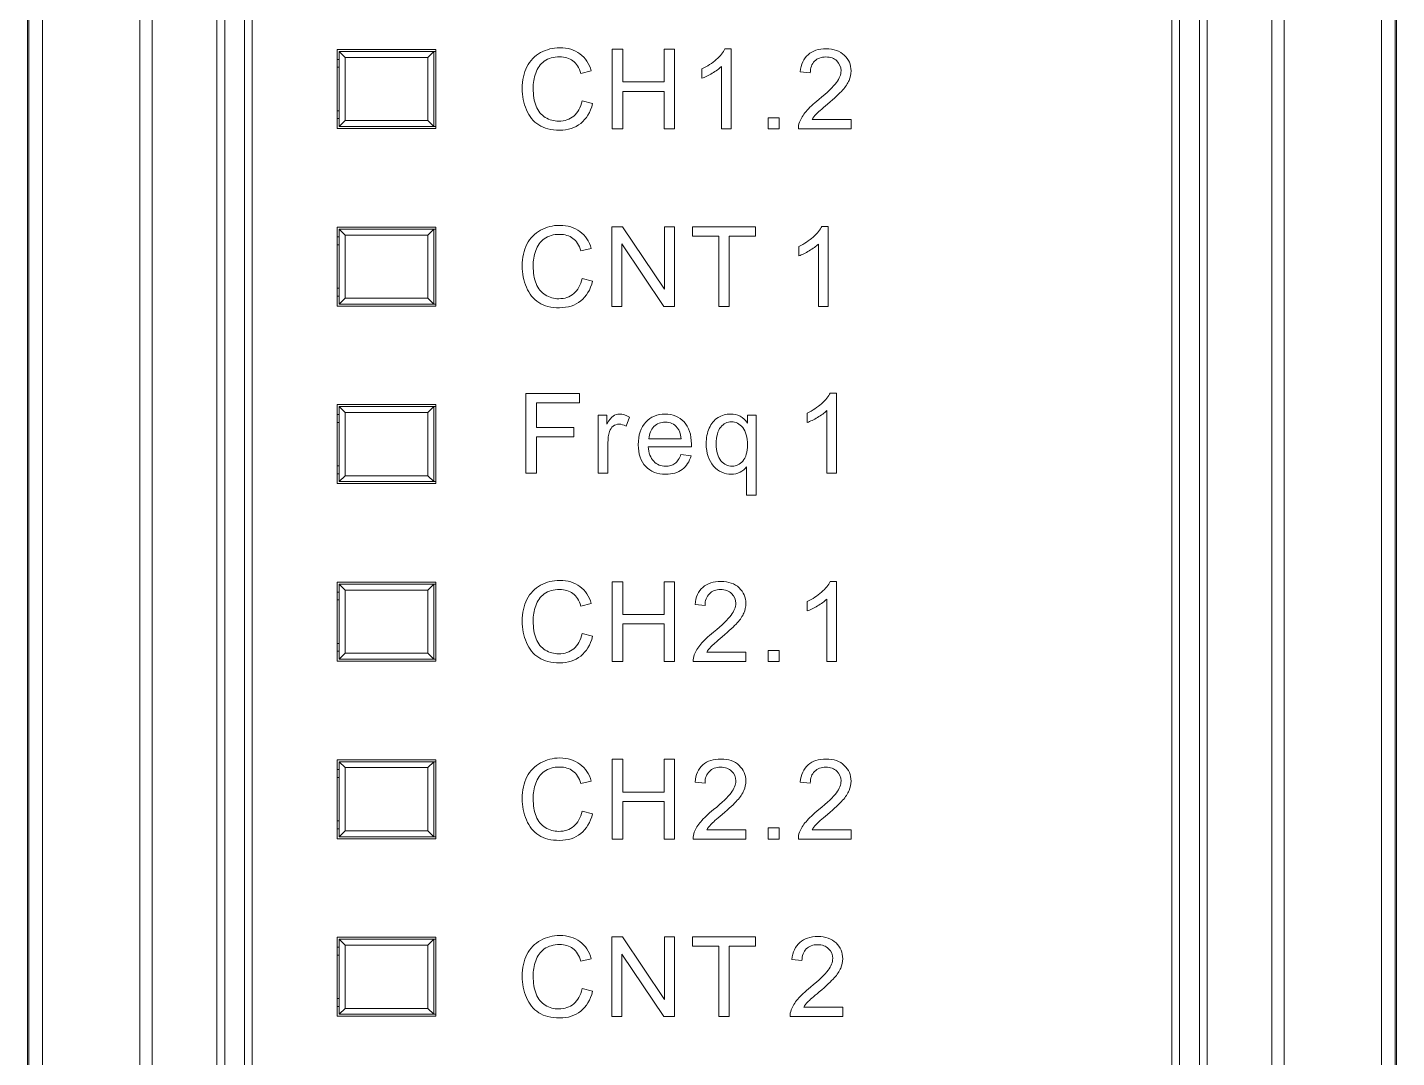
# Model space of a CAD drawing. Header units: millimetres. Extents: x 33157 to 59611, y -29750 to 1750.
# Drawn here: x 53795.77 to 53830.47, y 603.17 to 629.28 of the extents above; entities that cross this region are included whole.
import ezdxf

# ---------------------------------------------------------------- set-up
doc = ezdxf.new("R2010")
doc.units = ezdxf.units.MM
doc.layers.get('0').update_dxf_attribs({"lineweight": 18})

msp = doc.modelspace()

# ---------------------------------------------------------------- linework, layer by layer
at = {"lineweight": 9}
for p, q in [((53795.773, 652.47), (53795.773, 553.97)), ((53830.473, 652.47), (53830.473, 553.97)), ((53795.81, 651.806), (53795.81, 554.634)), ((53796.152, 651.806), (53796.152, 554.634)), ((53830.093, 651.806), (53830.093, 554.634)), ((53830.435, 651.806), (53830.435, 554.634)), ((53798.619, 647.49), (53798.619, 558.951)), ((53798.935, 647.49), (53798.935, 558.951)), ((53800.573, 647.22), (53800.573, 559.22)), ((53800.773, 647.22), (53800.773, 559.22)), ((53801.273, 647.22), (53801.273, 559.22)), ((53801.473, 647.22), (53801.473, 559.22)), ((53824.773, 647.22), (53824.773, 559.22)), ((53824.973, 647.22), (53824.973, 559.22)), ((53825.473, 647.22), (53825.473, 559.22)), ((53825.673, 647.22), (53825.673, 559.22)), ((53827.31, 647.49), (53827.31, 558.951)), ((53827.627, 647.49), (53827.627, 558.951)), ((53803.623, 628.72), (53803.623, 626.72)), ((53803.673, 628.67), (53803.673, 626.77)), ((53803.823, 628.52), (53803.823, 626.92)), ((53805.923, 628.52), (53805.923, 626.92)), ((53806.073, 628.67), (53806.073, 626.77)), ((53806.123, 628.72), (53806.123, 626.72)), ((53803.623, 624.22), (53803.623, 622.22)), ((53803.673, 624.17), (53803.673, 622.27)), ((53803.823, 624.02), (53803.823, 622.42)), ((53805.923, 624.02), (53805.923, 622.42)), ((53806.073, 624.17), (53806.073, 622.27)), ((53806.123, 624.22), (53806.123, 622.22)), ((53803.623, 619.72), (53803.623, 617.72)), ((53803.673, 619.67), (53803.673, 617.77)), ((53803.823, 619.52), (53803.823, 617.92)), ((53805.923, 619.52), (53805.923, 617.92)), ((53806.073, 619.67), (53806.073, 617.77)), ((53806.123, 619.72), (53806.123, 617.72)), ((53803.623, 615.22), (53803.623, 613.22)), ((53803.673, 615.17), (53803.673, 613.27)), ((53803.823, 615.02), (53803.823, 613.42)), ((53805.923, 615.02), (53805.923, 613.42)), ((53806.073, 615.17), (53806.073, 613.27)), ((53806.123, 615.22), (53806.123, 613.22)), ((53803.623, 610.72), (53803.623, 608.72)), ((53806.123, 610.72), (53806.123, 608.72)), ((53803.673, 610.67), (53803.673, 608.77)), ((53803.823, 610.52), (53803.823, 608.92)), ((53805.923, 610.52), (53805.923, 608.92)), ((53806.073, 610.67), (53806.073, 608.77)), ((53803.623, 606.22), (53803.623, 604.22)), ((53806.123, 606.22), (53806.123, 604.22)), ((53803.673, 606.17), (53803.673, 604.27)), ((53803.823, 606.02), (53803.823, 604.42)), ((53805.923, 606.02), (53805.923, 604.42)), ((53806.073, 606.17), (53806.073, 604.27))]:
    msp.add_line(p, q, dxfattribs=at)
for points, knots in [([(53809.829, 627.419), (53809.829, 627.419), (53810.097, 627.351), (53810.097, 627.351), (53810.041, 627.131), (53809.94, 626.965), (53809.795, 626.849), (53809.65, 626.734), (53809.472, 626.676), (53809.262, 626.676), (53809.044, 626.676), (53808.868, 626.72), (53808.731, 626.809), (53808.595, 626.898), (53808.491, 627.026), (53808.42, 627.194), (53808.349, 627.362), (53808.313, 627.543), (53808.313, 627.735), (53808.313, 627.946), (53808.353, 628.129), (53808.434, 628.286), (53808.514, 628.442), (53808.629, 628.561), (53808.777, 628.643), (53808.925, 628.724), (53809.088, 628.765), (53809.266, 628.765), (53809.468, 628.765), (53809.638, 628.713), (53809.775, 628.61), (53809.913, 628.507), (53810.009, 628.363), (53810.063, 628.177), (53810.063, 628.177), (53809.801, 628.115), (53809.801, 628.115), (53809.754, 628.261), (53809.686, 628.369), (53809.597, 628.435), (53809.508, 628.503), (53809.396, 628.536), (53809.261, 628.536), (53809.106, 628.536), (53808.977, 628.499), (53808.873, 628.425), (53808.769, 628.35), (53808.695, 628.25), (53808.654, 628.125), (53808.611, 627.999), (53808.59, 627.87), (53808.59, 627.737), (53808.59, 627.565), (53808.615, 627.415), (53808.665, 627.287), (53808.715, 627.159), (53808.792, 627.063), (53808.898, 627), (53809.003, 626.936), (53809.117, 626.905), (53809.24, 626.905), (53809.389, 626.905), (53809.515, 626.948), (53809.619, 627.034), (53809.722, 627.121), (53809.792, 627.249), (53809.829, 627.419)], [0, 0, 0, 0, 132589.149766, 132589.149766, 132589.149766, 265178.299532, 265178.299532, 265178.299532, 397767.449298, 397767.449298, 397767.449298, 530356.599064, 530356.599064, 530356.599064, 662945.74883, 662945.74883, 662945.74883, 795534.898596, 795534.898596, 795534.898596, 928124.048362, 928124.048362, 928124.048362, 1060713.198128, 1060713.198128, 1060713.198128, 1193302.347895, 1193302.347895, 1193302.347895, 1325891.497661, 1325891.497661, 1325891.497661, 1458480.647427, 1458480.647427, 1458480.647427, 1591069.797193, 1591069.797193, 1591069.797193, 1723658.946959, 1723658.946959, 1723658.946959, 1856248.096725, 1856248.096725, 1856248.096725, 1988837.246491, 1988837.246491, 1988837.246491, 2121426.396257, 2121426.396257, 2121426.396257, 2254015.546023, 2254015.546023, 2254015.546023, 2386604.695789, 2386604.695789, 2386604.695789, 2519193.845555, 2519193.845555, 2519193.845555, 2651782.995321, 2651782.995321, 2651782.995321, 2784372.145087, 2784372.145087, 2784372.145087, 2916961.294853, 2916961.294853, 2916961.294853, 2916961.294853]), ([(53813.612, 626.71), (53813.612, 626.71), (53813.364, 626.71), (53813.364, 626.71), (53813.364, 626.71), (53813.364, 628.291), (53813.364, 628.291), (53813.304, 628.234), (53813.225, 628.177), (53813.128, 628.12), (53813.032, 628.063), (53812.944, 628.02), (53812.867, 627.992), (53812.867, 627.992), (53812.867, 628.232), (53812.867, 628.232), (53813.006, 628.297), (53813.127, 628.376), (53813.231, 628.469), (53813.335, 628.562), (53813.409, 628.652), (53813.452, 628.739), (53813.452, 628.739), (53813.612, 628.739), (53813.612, 628.739), (53813.612, 628.739), (53813.612, 626.71), (53813.612, 626.71)], [0, 0, 0, 0, 137604.020876, 137604.020876, 137604.020876, 275208.041753, 275208.041753, 275208.041753, 412812.062629, 412812.062629, 412812.062629, 550416.083505, 550416.083505, 550416.083505, 688020.104381, 688020.104381, 688020.104381, 825624.125258, 825624.125258, 825624.125258, 963228.146134, 963228.146134, 963228.146134, 1100832.16701, 1100832.16701, 1100832.16701, 1238436.187887, 1238436.187887, 1238436.187887, 1238436.187887]), ([(53810.596, 626.71), (53810.596, 626.71), (53810.596, 628.731), (53810.596, 628.731), (53810.596, 628.731), (53810.864, 628.731), (53810.864, 628.731), (53810.864, 628.731), (53810.864, 627.898), (53810.864, 627.898), (53810.864, 627.898), (53811.908, 627.898), (53811.908, 627.898), (53811.908, 627.898), (53811.908, 628.731), (53811.908, 628.731), (53811.908, 628.731), (53812.176, 628.731), (53812.176, 628.731), (53812.176, 628.731), (53812.176, 626.71), (53812.176, 626.71), (53812.176, 626.71), (53811.908, 626.71), (53811.908, 626.71), (53811.908, 626.71), (53811.908, 627.661), (53811.908, 627.661), (53811.908, 627.661), (53810.864, 627.661), (53810.864, 627.661), (53810.864, 627.661), (53810.864, 626.71), (53810.864, 626.71), (53810.864, 626.71), (53810.596, 626.71), (53810.596, 626.71)], [0, 0, 0, 0, 135460.153657, 135460.153657, 135460.153657, 270920.307315, 270920.307315, 270920.307315, 406380.460972, 406380.460972, 406380.460972, 541840.61463, 541840.61463, 541840.61463, 677300.768287, 677300.768287, 677300.768287, 812760.921945, 812760.921945, 812760.921945, 948221.075602, 948221.075602, 948221.075602, 1083681.229259, 1083681.229259, 1083681.229259, 1219141.382917, 1219141.382917, 1219141.382917, 1354601.536574, 1354601.536574, 1354601.536574, 1490061.690232, 1490061.690232, 1490061.690232, 1625521.843889, 1625521.843889, 1625521.843889, 1625521.843889]), ([(53816.649, 626.947), (53816.649, 626.947), (53816.649, 626.71), (53816.649, 626.71), (53816.649, 626.71), (53815.311, 626.71), (53815.311, 626.71), (53815.309, 626.77), (53815.319, 626.827), (53815.34, 626.883), (53815.375, 626.973), (53815.43, 627.063), (53815.506, 627.151), (53815.581, 627.239), (53815.689, 627.341), (53815.83, 627.456), (53816.049, 627.636), (53816.197, 627.779), (53816.275, 627.884), (53816.353, 627.989), (53816.392, 628.089), (53816.392, 628.183), (53816.392, 628.282), (53816.357, 628.364), (53816.286, 628.432), (53816.216, 628.499), (53816.124, 628.533), (53816.01, 628.533), (53815.89, 628.533), (53815.794, 628.497), (53815.722, 628.426), (53815.65, 628.355), (53815.614, 628.256), (53815.613, 628.13), (53815.613, 628.13), (53815.359, 628.155), (53815.359, 628.155), (53815.377, 628.345), (53815.443, 628.49), (53815.556, 628.59), (53815.671, 628.689), (53815.824, 628.739), (53816.016, 628.739), (53816.21, 628.739), (53816.364, 628.686), (53816.476, 628.578), (53816.59, 628.47), (53816.646, 628.337), (53816.646, 628.178), (53816.646, 628.097), (53816.63, 628.017), (53816.596, 627.939), (53816.563, 627.861), (53816.508, 627.778), (53816.432, 627.692), (53816.355, 627.606), (53816.227, 627.487), (53816.049, 627.336), (53815.9, 627.211), (53815.804, 627.126), (53815.762, 627.082), (53815.72, 627.037), (53815.685, 626.992), (53815.657, 626.947), (53815.657, 626.947), (53816.649, 626.947), (53816.649, 626.947)], [0, 0, 0, 0, 132606.435089, 132606.435089, 132606.435089, 265212.870179, 265212.870179, 265212.870179, 397819.305268, 397819.305268, 397819.305268, 530425.740357, 530425.740357, 530425.740357, 663032.175447, 663032.175447, 663032.175447, 795638.610536, 795638.610536, 795638.610536, 928245.045625, 928245.045625, 928245.045625, 1060851.480715, 1060851.480715, 1060851.480715, 1193457.915804, 1193457.915804, 1193457.915804, 1326064.350893, 1326064.350893, 1326064.350893, 1458670.785983, 1458670.785983, 1458670.785983, 1591277.221072, 1591277.221072, 1591277.221072, 1723883.656161, 1723883.656161, 1723883.656161, 1856490.09125, 1856490.09125, 1856490.09125, 1989096.52634, 1989096.52634, 1989096.52634, 2121702.961429, 2121702.961429, 2121702.961429, 2254309.396518, 2254309.396518, 2254309.396518, 2386915.831608, 2386915.831608, 2386915.831608, 2519522.266697, 2519522.266697, 2519522.266697, 2652128.701786, 2652128.701786, 2652128.701786, 2784735.136876, 2784735.136876, 2784735.136876, 2917341.571965, 2917341.571965, 2917341.571965, 2917341.571965]), ([(53814.545, 626.71), (53814.545, 626.71), (53814.545, 626.992), (53814.545, 626.992), (53814.545, 626.992), (53814.828, 626.992), (53814.828, 626.992), (53814.828, 626.992), (53814.828, 626.71), (53814.828, 626.71), (53814.828, 626.71), (53814.545, 626.71), (53814.545, 626.71)], [0, 0, 0, 0, 148085.666797, 148085.666797, 148085.666797, 296171.333593, 296171.333593, 296171.333593, 444257.00039, 444257.00039, 444257.00039, 592342.667186, 592342.667186, 592342.667186, 592342.667186]), ([(53809.829, 622.919), (53809.829, 622.919), (53810.097, 622.851), (53810.097, 622.851), (53810.041, 622.631), (53809.94, 622.465), (53809.795, 622.349), (53809.65, 622.234), (53809.472, 622.176), (53809.262, 622.176), (53809.044, 622.176), (53808.868, 622.22), (53808.731, 622.309), (53808.595, 622.398), (53808.491, 622.526), (53808.42, 622.694), (53808.349, 622.862), (53808.313, 623.043), (53808.313, 623.235), (53808.313, 623.446), (53808.353, 623.629), (53808.434, 623.786), (53808.514, 623.942), (53808.629, 624.061), (53808.777, 624.143), (53808.925, 624.224), (53809.088, 624.265), (53809.266, 624.265), (53809.468, 624.265), (53809.638, 624.213), (53809.775, 624.11), (53809.913, 624.007), (53810.009, 623.863), (53810.063, 623.677), (53810.063, 623.677), (53809.801, 623.615), (53809.801, 623.615), (53809.754, 623.761), (53809.686, 623.869), (53809.597, 623.935), (53809.508, 624.003), (53809.396, 624.036), (53809.261, 624.036), (53809.106, 624.036), (53808.977, 623.999), (53808.873, 623.925), (53808.769, 623.85), (53808.695, 623.75), (53808.654, 623.625), (53808.611, 623.499), (53808.59, 623.37), (53808.59, 623.237), (53808.59, 623.065), (53808.615, 622.915), (53808.665, 622.787), (53808.715, 622.659), (53808.792, 622.563), (53808.898, 622.5), (53809.003, 622.436), (53809.117, 622.405), (53809.24, 622.405), (53809.389, 622.405), (53809.515, 622.448), (53809.619, 622.534), (53809.722, 622.621), (53809.792, 622.749), (53809.829, 622.919)], [0, 0, 0, 0, 132594.633854, 132594.633854, 132594.633854, 265189.267708, 265189.267708, 265189.267708, 397783.901561, 397783.901561, 397783.901561, 530378.535415, 530378.535415, 530378.535415, 662973.169269, 662973.169269, 662973.169269, 795567.803123, 795567.803123, 795567.803123, 928162.436977, 928162.436977, 928162.436977, 1060757.070831, 1060757.070831, 1060757.070831, 1193351.704684, 1193351.704684, 1193351.704684, 1325946.338538, 1325946.338538, 1325946.338538, 1458540.972392, 1458540.972392, 1458540.972392, 1591135.606246, 1591135.606246, 1591135.606246, 1723730.2401, 1723730.2401, 1723730.2401, 1856324.873954, 1856324.873954, 1856324.873954, 1988919.507807, 1988919.507807, 1988919.507807, 2121514.141661, 2121514.141661, 2121514.141661, 2254108.775515, 2254108.775515, 2254108.775515, 2386703.409369, 2386703.409369, 2386703.409369, 2519298.043223, 2519298.043223, 2519298.043223, 2651892.677077, 2651892.677077, 2651892.677077, 2784487.31093, 2784487.31093, 2784487.31093, 2917081.944784, 2917081.944784, 2917081.944784, 2917081.944784]), ([(53810.582, 622.21), (53810.582, 622.21), (53810.582, 624.231), (53810.582, 624.231), (53810.582, 624.231), (53810.856, 624.231), (53810.856, 624.231), (53810.856, 624.231), (53811.917, 622.645), (53811.917, 622.645), (53811.917, 622.645), (53811.917, 624.231), (53811.917, 624.231), (53811.917, 624.231), (53812.173, 624.231), (53812.173, 624.231), (53812.173, 624.231), (53812.173, 622.21), (53812.173, 622.21), (53812.173, 622.21), (53811.899, 622.21), (53811.899, 622.21), (53811.899, 622.21), (53810.839, 623.796), (53810.839, 623.796), (53810.839, 623.796), (53810.839, 622.21), (53810.839, 622.21), (53810.839, 622.21), (53810.582, 622.21), (53810.582, 622.21)], [0, 0, 0, 0, 136726.359905, 136726.359905, 136726.359905, 273452.71981, 273452.71981, 273452.71981, 410179.079715, 410179.079715, 410179.079715, 546905.439619, 546905.439619, 546905.439619, 683631.799524, 683631.799524, 683631.799524, 820358.159429, 820358.159429, 820358.159429, 957084.519334, 957084.519334, 957084.519334, 1093810.879239, 1093810.879239, 1093810.879239, 1230537.239144, 1230537.239144, 1230537.239144, 1367263.599049, 1367263.599049, 1367263.599049, 1367263.599049]), ([(53816.069, 622.21), (53816.069, 622.21), (53815.821, 622.21), (53815.821, 622.21), (53815.821, 622.21), (53815.821, 623.791), (53815.821, 623.791), (53815.761, 623.734), (53815.683, 623.677), (53815.586, 623.62), (53815.489, 623.563), (53815.401, 623.52), (53815.324, 623.492), (53815.324, 623.492), (53815.324, 623.732), (53815.324, 623.732), (53815.463, 623.797), (53815.584, 623.876), (53815.688, 623.969), (53815.792, 624.062), (53815.866, 624.152), (53815.909, 624.239), (53815.909, 624.239), (53816.069, 624.239), (53816.069, 624.239), (53816.069, 624.239), (53816.069, 622.21), (53816.069, 622.21)], [0, 0, 0, 0, 137615.780287, 137615.780287, 137615.780287, 275231.560574, 275231.560574, 275231.560574, 412847.340861, 412847.340861, 412847.340861, 550463.121148, 550463.121148, 550463.121148, 688078.901435, 688078.901435, 688078.901435, 825694.681722, 825694.681722, 825694.681722, 963310.462009, 963310.462009, 963310.462009, 1100926.242296, 1100926.242296, 1100926.242296, 1238542.022583, 1238542.022583, 1238542.022583, 1238542.022583]), ([(53813.293, 622.21), (53813.293, 622.21), (53813.293, 623.994), (53813.293, 623.994), (53813.293, 623.994), (53812.627, 623.994), (53812.627, 623.994), (53812.627, 623.994), (53812.627, 624.231), (53812.627, 624.231), (53812.627, 624.231), (53814.227, 624.231), (53814.227, 624.231), (53814.227, 624.231), (53814.227, 623.994), (53814.227, 623.994), (53814.227, 623.994), (53813.561, 623.994), (53813.561, 623.994), (53813.561, 623.994), (53813.561, 622.21), (53813.561, 622.21), (53813.561, 622.21), (53813.293, 622.21), (53813.293, 622.21)], [0, 0, 0, 0, 138624.516999, 138624.516999, 138624.516999, 277249.033998, 277249.033998, 277249.033998, 415873.550997, 415873.550997, 415873.550997, 554498.067996, 554498.067996, 554498.067996, 693122.584994, 693122.584994, 693122.584994, 831747.101993, 831747.101993, 831747.101993, 970371.618992, 970371.618992, 970371.618992, 1108996.135991, 1108996.135991, 1108996.135991, 1108996.135991]), ([(53808.404, 617.986), (53808.404, 617.986), (53808.404, 620.007), (53808.404, 620.007), (53808.404, 620.007), (53809.767, 620.007), (53809.767, 620.007), (53809.767, 620.007), (53809.767, 619.77), (53809.767, 619.77), (53809.767, 619.77), (53808.672, 619.77), (53808.672, 619.77), (53808.672, 619.77), (53808.672, 619.14), (53808.672, 619.14), (53808.672, 619.14), (53809.62, 619.14), (53809.62, 619.14), (53809.62, 619.14), (53809.62, 618.903), (53809.62, 618.903), (53809.62, 618.903), (53808.672, 618.903), (53808.672, 618.903), (53808.672, 618.903), (53808.672, 617.986), (53808.672, 617.986), (53808.672, 617.986), (53808.404, 617.986), (53808.404, 617.986)], [0, 0, 0, 0, 136726.093891, 136726.093891, 136726.093891, 273452.187781, 273452.187781, 273452.187781, 410178.281672, 410178.281672, 410178.281672, 546904.375562, 546904.375562, 546904.375562, 683630.469453, 683630.469453, 683630.469453, 820356.563344, 820356.563344, 820356.563344, 957082.657234, 957082.657234, 957082.657234, 1093808.751125, 1093808.751125, 1093808.751125, 1230534.845016, 1230534.845016, 1230534.845016, 1367260.938906, 1367260.938906, 1367260.938906, 1367260.938906]), ([(53816.28, 617.986), (53816.28, 617.986), (53816.031, 617.986), (53816.031, 617.986), (53816.031, 617.986), (53816.031, 619.568), (53816.031, 619.568), (53815.972, 619.51), (53815.893, 619.453), (53815.796, 619.396), (53815.699, 619.339), (53815.612, 619.297), (53815.535, 619.268), (53815.535, 619.268), (53815.535, 619.508), (53815.535, 619.508), (53815.673, 619.573), (53815.795, 619.652), (53815.899, 619.745), (53816.003, 619.838), (53816.077, 619.928), (53816.12, 620.015), (53816.12, 620.015), (53816.28, 620.015), (53816.28, 620.015), (53816.28, 620.015), (53816.28, 617.986), (53816.28, 617.986)], [0, 0, 0, 0, 137621.429687, 137621.429687, 137621.429687, 275242.859375, 275242.859375, 275242.859375, 412864.289062, 412864.289062, 412864.289062, 550485.718749, 550485.718749, 550485.718749, 688107.148437, 688107.148437, 688107.148437, 825728.578124, 825728.578124, 825728.578124, 963350.007811, 963350.007811, 963350.007811, 1100971.437499, 1100971.437499, 1100971.437499, 1238592.867186, 1238592.867186, 1238592.867186, 1238592.867186]), ([(53810.237, 617.986), (53810.237, 617.986), (53810.237, 619.451), (53810.237, 619.451), (53810.237, 619.451), (53810.46, 619.451), (53810.46, 619.451), (53810.46, 619.451), (53810.46, 619.227), (53810.46, 619.227), (53810.516, 619.33), (53810.569, 619.399), (53810.618, 619.432), (53810.666, 619.465), (53810.719, 619.482), (53810.777, 619.482), (53810.861, 619.482), (53810.946, 619.456), (53811.032, 619.403), (53811.032, 619.403), (53810.944, 619.174), (53810.944, 619.174), (53810.884, 619.208), (53810.824, 619.225), (53810.763, 619.225), (53810.709, 619.225), (53810.661, 619.209), (53810.618, 619.176), (53810.575, 619.144), (53810.545, 619.099), (53810.526, 619.041), (53810.499, 618.953), (53810.485, 618.856), (53810.485, 618.751), (53810.485, 618.751), (53810.485, 617.986), (53810.485, 617.986), (53810.485, 617.986), (53810.237, 617.986), (53810.237, 617.986)], [0, 0, 0, 0, 135010.134068, 135010.134068, 135010.134068, 270020.268136, 270020.268136, 270020.268136, 405030.402205, 405030.402205, 405030.402205, 540040.536273, 540040.536273, 540040.536273, 675050.670341, 675050.670341, 675050.670341, 810060.804409, 810060.804409, 810060.804409, 945070.938478, 945070.938478, 945070.938478, 1080081.072546, 1080081.072546, 1080081.072546, 1215091.206614, 1215091.206614, 1215091.206614, 1350101.340682, 1350101.340682, 1350101.340682, 1485111.47475, 1485111.47475, 1485111.47475, 1620121.608819, 1620121.608819, 1620121.608819, 1755131.742887, 1755131.742887, 1755131.742887, 1755131.742887]), ([(53812.335, 618.46), (53812.335, 618.46), (53812.592, 618.426), (53812.592, 618.426), (53812.552, 618.277), (53812.477, 618.161), (53812.368, 618.079), (53812.259, 617.996), (53812.12, 617.955), (53811.95, 617.955), (53811.736, 617.955), (53811.567, 618.021), (53811.442, 618.153), (53811.317, 618.284), (53811.254, 618.469), (53811.254, 618.706), (53811.254, 618.952), (53811.317, 619.143), (53811.444, 619.278), (53811.57, 619.414), (53811.734, 619.482), (53811.936, 619.482), (53812.131, 619.482), (53812.291, 619.416), (53812.415, 619.282), (53812.538, 619.149), (53812.6, 618.962), (53812.6, 618.721), (53812.6, 618.706), (53812.6, 618.684), (53812.599, 618.655), (53812.599, 618.655), (53811.508, 618.655), (53811.508, 618.655), (53811.518, 618.495), (53811.563, 618.371), (53811.645, 618.286), (53811.726, 618.201), (53811.828, 618.158), (53811.95, 618.158), (53812.041, 618.158), (53812.118, 618.182), (53812.182, 618.23), (53812.247, 618.278), (53812.297, 618.355), (53812.335, 618.46)], [0, 0, 0, 0, 134234.516958, 134234.516958, 134234.516958, 268469.033915, 268469.033915, 268469.033915, 402703.550873, 402703.550873, 402703.550873, 536938.067831, 536938.067831, 536938.067831, 671172.584788, 671172.584788, 671172.584788, 805407.101746, 805407.101746, 805407.101746, 939641.618703, 939641.618703, 939641.618703, 1073876.135661, 1073876.135661, 1073876.135661, 1208110.652619, 1208110.652619, 1208110.652619, 1342345.169576, 1342345.169576, 1342345.169576, 1476579.686534, 1476579.686534, 1476579.686534, 1610814.203492, 1610814.203492, 1610814.203492, 1745048.720449, 1745048.720449, 1745048.720449, 1879283.237407, 1879283.237407, 1879283.237407, 2013517.754364, 2013517.754364, 2013517.754364, 2013517.754364]), ([(53813.995, 617.425), (53813.995, 617.425), (53813.995, 618.143), (53813.995, 618.143), (53813.957, 618.089), (53813.902, 618.044), (53813.833, 618.009), (53813.764, 617.973), (53813.69, 617.955), (53813.612, 617.955), (53813.439, 617.955), (53813.29, 618.024), (53813.164, 618.163), (53813.039, 618.301), (53812.976, 618.491), (53812.976, 618.732), (53812.976, 618.879), (53813.002, 619.011), (53813.053, 619.127), (53813.104, 619.243), (53813.178, 619.332), (53813.275, 619.392), (53813.371, 619.452), (53813.478, 619.482), (53813.593, 619.482), (53813.775, 619.482), (53813.917, 619.406), (53814.021, 619.254), (53814.021, 619.254), (53814.021, 619.451), (53814.021, 619.451), (53814.021, 619.451), (53814.244, 619.451), (53814.244, 619.451), (53814.244, 619.451), (53814.244, 617.425), (53814.244, 617.425), (53814.244, 617.425), (53813.995, 617.425), (53813.995, 617.425)], [0, 0, 0, 0, 135018.410524, 135018.410524, 135018.410524, 270036.821049, 270036.821049, 270036.821049, 405055.231573, 405055.231573, 405055.231573, 540073.642098, 540073.642098, 540073.642098, 675092.052622, 675092.052622, 675092.052622, 810110.463147, 810110.463147, 810110.463147, 945128.873671, 945128.873671, 945128.873671, 1080147.284196, 1080147.284196, 1080147.284196, 1215165.69472, 1215165.69472, 1215165.69472, 1350184.105245, 1350184.105245, 1350184.105245, 1485202.515769, 1485202.515769, 1485202.515769, 1620220.926294, 1620220.926294, 1620220.926294, 1755239.336818, 1755239.336818, 1755239.336818, 1755239.336818]), ([(53811.522, 618.858), (53811.522, 618.858), (53812.338, 618.858), (53812.338, 618.858), (53812.327, 618.981), (53812.296, 619.074), (53812.244, 619.135), (53812.166, 619.231), (53812.063, 619.279), (53811.938, 619.279), (53811.824, 619.279), (53811.728, 619.241), (53811.651, 619.164), (53811.574, 619.088), (53811.531, 618.986), (53811.522, 618.858)], [0, 0, 0, 0, 144366.161345, 144366.161345, 144366.161345, 288732.322691, 288732.322691, 288732.322691, 433098.484036, 433098.484036, 433098.484036, 577464.645382, 577464.645382, 577464.645382, 721830.806727, 721830.806727, 721830.806727, 721830.806727]), ([(53813.23, 618.723), (53813.23, 618.535), (53813.27, 618.393), (53813.349, 618.299), (53813.428, 618.205), (53813.522, 618.158), (53813.633, 618.158), (53813.739, 618.158), (53813.83, 618.203), (53813.906, 618.292), (53813.982, 618.382), (53814.021, 618.518), (53814.021, 618.701), (53814.021, 618.895), (53813.98, 619.042), (53813.9, 619.14), (53813.819, 619.238), (53813.725, 619.287), (53813.617, 619.287), (53813.509, 619.287), (53813.418, 619.242), (53813.343, 619.15), (53813.268, 619.059), (53813.23, 618.917), (53813.23, 618.723)], [0, 0, 0, 0, 138634.407722, 138634.407722, 138634.407722, 277268.815444, 277268.815444, 277268.815444, 415903.223167, 415903.223167, 415903.223167, 554537.630889, 554537.630889, 554537.630889, 693172.038611, 693172.038611, 693172.038611, 831806.446333, 831806.446333, 831806.446333, 970440.854055, 970440.854055, 970440.854055, 1109075.261778, 1109075.261778, 1109075.261778, 1109075.261778]), ([(53809.829, 613.919), (53809.829, 613.919), (53810.097, 613.851), (53810.097, 613.851), (53810.041, 613.631), (53809.94, 613.465), (53809.795, 613.349), (53809.65, 613.234), (53809.472, 613.176), (53809.262, 613.176), (53809.044, 613.176), (53808.868, 613.22), (53808.731, 613.309), (53808.595, 613.398), (53808.491, 613.526), (53808.42, 613.694), (53808.349, 613.862), (53808.313, 614.043), (53808.313, 614.235), (53808.313, 614.446), (53808.353, 614.629), (53808.434, 614.786), (53808.514, 614.942), (53808.629, 615.061), (53808.777, 615.143), (53808.925, 615.224), (53809.088, 615.265), (53809.266, 615.265), (53809.468, 615.265), (53809.638, 615.213), (53809.775, 615.11), (53809.913, 615.007), (53810.009, 614.863), (53810.063, 614.677), (53810.063, 614.677), (53809.801, 614.615), (53809.801, 614.615), (53809.754, 614.761), (53809.686, 614.869), (53809.597, 614.935), (53809.508, 615.003), (53809.396, 615.036), (53809.261, 615.036), (53809.106, 615.036), (53808.977, 614.999), (53808.873, 614.925), (53808.769, 614.85), (53808.695, 614.75), (53808.654, 614.625), (53808.611, 614.499), (53808.59, 614.37), (53808.59, 614.237), (53808.59, 614.065), (53808.615, 613.915), (53808.665, 613.787), (53808.715, 613.659), (53808.792, 613.563), (53808.898, 613.5), (53809.003, 613.436), (53809.117, 613.405), (53809.24, 613.405), (53809.389, 613.405), (53809.515, 613.448), (53809.619, 613.534), (53809.722, 613.621), (53809.792, 613.749), (53809.829, 613.919)], [0, 0, 0, 0, 132605.604046, 132605.604046, 132605.604046, 265211.208092, 265211.208092, 265211.208092, 397816.812137, 397816.812137, 397816.812137, 530422.416183, 530422.416183, 530422.416183, 663028.020229, 663028.020229, 663028.020229, 795633.624275, 795633.624275, 795633.624275, 928239.22832, 928239.22832, 928239.22832, 1060844.832366, 1060844.832366, 1060844.832366, 1193450.436412, 1193450.436412, 1193450.436412, 1326056.040458, 1326056.040458, 1326056.040458, 1458661.644504, 1458661.644504, 1458661.644504, 1591267.248549, 1591267.248549, 1591267.248549, 1723872.852595, 1723872.852595, 1723872.852595, 1856478.456641, 1856478.456641, 1856478.456641, 1989084.060687, 1989084.060687, 1989084.060687, 2121689.664733, 2121689.664733, 2121689.664733, 2254295.268778, 2254295.268778, 2254295.268778, 2386900.872824, 2386900.872824, 2386900.872824, 2519506.47687, 2519506.47687, 2519506.47687, 2652112.080916, 2652112.080916, 2652112.080916, 2784717.684962, 2784717.684962, 2784717.684962, 2917323.289007, 2917323.289007, 2917323.289007, 2917323.289007]), ([(53810.596, 613.21), (53810.596, 613.21), (53810.596, 615.231), (53810.596, 615.231), (53810.596, 615.231), (53810.864, 615.231), (53810.864, 615.231), (53810.864, 615.231), (53810.864, 614.398), (53810.864, 614.398), (53810.864, 614.398), (53811.908, 614.398), (53811.908, 614.398), (53811.908, 614.398), (53811.908, 615.231), (53811.908, 615.231), (53811.908, 615.231), (53812.176, 615.231), (53812.176, 615.231), (53812.176, 615.231), (53812.176, 613.21), (53812.176, 613.21), (53812.176, 613.21), (53811.908, 613.21), (53811.908, 613.21), (53811.908, 613.21), (53811.908, 614.161), (53811.908, 614.161), (53811.908, 614.161), (53810.864, 614.161), (53810.864, 614.161), (53810.864, 614.161), (53810.864, 613.21), (53810.864, 613.21), (53810.864, 613.21), (53810.596, 613.21), (53810.596, 613.21)], [0, 0, 0, 0, 135476.963269, 135476.963269, 135476.963269, 270953.926539, 270953.926539, 270953.926539, 406430.889808, 406430.889808, 406430.889808, 541907.853077, 541907.853077, 541907.853077, 677384.816346, 677384.816346, 677384.816346, 812861.779616, 812861.779616, 812861.779616, 948338.742885, 948338.742885, 948338.742885, 1083815.706154, 1083815.706154, 1083815.706154, 1219292.669423, 1219292.669423, 1219292.669423, 1354769.632693, 1354769.632693, 1354769.632693, 1490246.595962, 1490246.595962, 1490246.595962, 1625723.559231, 1625723.559231, 1625723.559231, 1625723.559231]), ([(53813.982, 613.447), (53813.982, 613.447), (53813.982, 613.21), (53813.982, 613.21), (53813.982, 613.21), (53812.644, 613.21), (53812.644, 613.21), (53812.642, 613.27), (53812.652, 613.327), (53812.673, 613.383), (53812.707, 613.473), (53812.763, 613.563), (53812.838, 613.651), (53812.914, 613.739), (53813.022, 613.841), (53813.163, 613.956), (53813.382, 614.136), (53813.53, 614.279), (53813.608, 614.384), (53813.686, 614.489), (53813.725, 614.589), (53813.725, 614.683), (53813.725, 614.782), (53813.69, 614.864), (53813.619, 614.932), (53813.549, 614.999), (53813.456, 615.033), (53813.343, 615.033), (53813.223, 615.033), (53813.127, 614.997), (53813.055, 614.926), (53812.983, 614.855), (53812.947, 614.756), (53812.946, 614.63), (53812.946, 614.63), (53812.692, 614.655), (53812.692, 614.655), (53812.709, 614.845), (53812.775, 614.99), (53812.889, 615.09), (53813.003, 615.189), (53813.156, 615.239), (53813.349, 615.239), (53813.542, 615.239), (53813.696, 615.186), (53813.809, 615.078), (53813.922, 614.97), (53813.979, 614.837), (53813.979, 614.678), (53813.979, 614.597), (53813.962, 614.517), (53813.929, 614.439), (53813.896, 614.361), (53813.841, 614.278), (53813.764, 614.192), (53813.687, 614.106), (53813.56, 613.987), (53813.382, 613.836), (53813.233, 613.711), (53813.137, 613.626), (53813.095, 613.582), (53813.052, 613.537), (53813.017, 613.492), (53812.99, 613.447), (53812.99, 613.447), (53813.982, 613.447), (53813.982, 613.447)], [0, 0, 0, 0, 132616.27879, 132616.27879, 132616.27879, 265232.557581, 265232.557581, 265232.557581, 397848.836371, 397848.836371, 397848.836371, 530465.115162, 530465.115162, 530465.115162, 663081.393952, 663081.393952, 663081.393952, 795697.672743, 795697.672743, 795697.672743, 928313.951533, 928313.951533, 928313.951533, 1060930.230324, 1060930.230324, 1060930.230324, 1193546.509114, 1193546.509114, 1193546.509114, 1326162.787905, 1326162.787905, 1326162.787905, 1458779.066695, 1458779.066695, 1458779.066695, 1591395.345485, 1591395.345485, 1591395.345485, 1724011.624276, 1724011.624276, 1724011.624276, 1856627.903066, 1856627.903066, 1856627.903066, 1989244.181857, 1989244.181857, 1989244.181857, 2121860.460647, 2121860.460647, 2121860.460647, 2254476.739438, 2254476.739438, 2254476.739438, 2387093.018228, 2387093.018228, 2387093.018228, 2519709.297019, 2519709.297019, 2519709.297019, 2652325.575809, 2652325.575809, 2652325.575809, 2784941.854599, 2784941.854599, 2784941.854599, 2917558.13339, 2917558.13339, 2917558.13339, 2917558.13339]), ([(53816.279, 613.21), (53816.279, 613.21), (53816.031, 613.21), (53816.031, 613.21), (53816.031, 613.21), (53816.031, 614.791), (53816.031, 614.791), (53815.971, 614.734), (53815.893, 614.677), (53815.796, 614.62), (53815.699, 614.563), (53815.611, 614.52), (53815.534, 614.492), (53815.534, 614.492), (53815.534, 614.732), (53815.534, 614.732), (53815.673, 614.797), (53815.794, 614.876), (53815.898, 614.969), (53816.002, 615.062), (53816.076, 615.152), (53816.119, 615.239), (53816.119, 615.239), (53816.279, 615.239), (53816.279, 615.239), (53816.279, 615.239), (53816.279, 613.21), (53816.279, 613.21)], [0, 0, 0, 0, 137627.205342, 137627.205342, 137627.205342, 275254.410683, 275254.410683, 275254.410683, 412881.616025, 412881.616025, 412881.616025, 550508.821366, 550508.821366, 550508.821366, 688136.026708, 688136.026708, 688136.026708, 825763.232049, 825763.232049, 825763.232049, 963390.437391, 963390.437391, 963390.437391, 1101017.642732, 1101017.642732, 1101017.642732, 1238644.848074, 1238644.848074, 1238644.848074, 1238644.848074]), ([(53814.545, 613.21), (53814.545, 613.21), (53814.545, 613.492), (53814.545, 613.492), (53814.545, 613.492), (53814.828, 613.492), (53814.828, 613.492), (53814.828, 613.492), (53814.828, 613.21), (53814.828, 613.21), (53814.828, 613.21), (53814.545, 613.21), (53814.545, 613.21)], [0, 0, 0, 0, 148104.039787, 148104.039787, 148104.039787, 296208.079575, 296208.079575, 296208.079575, 444312.119362, 444312.119362, 444312.119362, 592416.15915, 592416.15915, 592416.15915, 592416.15915]), ([(53809.829, 609.419), (53809.829, 609.419), (53810.097, 609.351), (53810.097, 609.351), (53810.041, 609.131), (53809.94, 608.965), (53809.795, 608.849), (53809.65, 608.734), (53809.472, 608.676), (53809.262, 608.676), (53809.044, 608.676), (53808.868, 608.72), (53808.731, 608.809), (53808.595, 608.898), (53808.491, 609.026), (53808.42, 609.194), (53808.349, 609.362), (53808.313, 609.543), (53808.313, 609.735), (53808.313, 609.946), (53808.353, 610.129), (53808.434, 610.286), (53808.514, 610.442), (53808.629, 610.561), (53808.777, 610.643), (53808.925, 610.724), (53809.088, 610.765), (53809.266, 610.765), (53809.468, 610.765), (53809.638, 610.713), (53809.775, 610.61), (53809.913, 610.507), (53810.009, 610.363), (53810.063, 610.177), (53810.063, 610.177), (53809.801, 610.115), (53809.801, 610.115), (53809.754, 610.261), (53809.686, 610.369), (53809.597, 610.435), (53809.508, 610.503), (53809.396, 610.536), (53809.261, 610.536), (53809.106, 610.536), (53808.977, 610.499), (53808.873, 610.425), (53808.769, 610.35), (53808.695, 610.25), (53808.654, 610.125), (53808.611, 609.999), (53808.59, 609.87), (53808.59, 609.737), (53808.59, 609.565), (53808.615, 609.415), (53808.665, 609.287), (53808.715, 609.159), (53808.792, 609.063), (53808.898, 609), (53809.003, 608.936), (53809.117, 608.905), (53809.24, 608.905), (53809.389, 608.905), (53809.515, 608.948), (53809.619, 609.034), (53809.722, 609.121), (53809.792, 609.249), (53809.829, 609.419)], [0, 0, 0, 0, 132611.09015, 132611.09015, 132611.09015, 265222.1803, 265222.1803, 265222.1803, 397833.270449, 397833.270449, 397833.270449, 530444.360599, 530444.360599, 530444.360599, 663055.450749, 663055.450749, 663055.450749, 795666.540899, 795666.540899, 795666.540899, 928277.631049, 928277.631049, 928277.631049, 1060888.721198, 1060888.721198, 1060888.721198, 1193499.811348, 1193499.811348, 1193499.811348, 1326110.901498, 1326110.901498, 1326110.901498, 1458721.991648, 1458721.991648, 1458721.991648, 1591333.081798, 1591333.081798, 1591333.081798, 1723944.171948, 1723944.171948, 1723944.171948, 1856555.262097, 1856555.262097, 1856555.262097, 1989166.352247, 1989166.352247, 1989166.352247, 2121777.442397, 2121777.442397, 2121777.442397, 2254388.532547, 2254388.532547, 2254388.532547, 2386999.622697, 2386999.622697, 2386999.622697, 2519610.712846, 2519610.712846, 2519610.712846, 2652221.802996, 2652221.802996, 2652221.802996, 2784832.893146, 2784832.893146, 2784832.893146, 2917443.983296, 2917443.983296, 2917443.983296, 2917443.983296]), ([(53810.596, 608.71), (53810.596, 608.71), (53810.596, 610.731), (53810.596, 610.731), (53810.596, 610.731), (53810.864, 610.731), (53810.864, 610.731), (53810.864, 610.731), (53810.864, 609.898), (53810.864, 609.898), (53810.864, 609.898), (53811.908, 609.898), (53811.908, 609.898), (53811.908, 609.898), (53811.908, 610.731), (53811.908, 610.731), (53811.908, 610.731), (53812.176, 610.731), (53812.176, 610.731), (53812.176, 610.731), (53812.176, 608.71), (53812.176, 608.71), (53812.176, 608.71), (53811.908, 608.71), (53811.908, 608.71), (53811.908, 608.71), (53811.908, 609.661), (53811.908, 609.661), (53811.908, 609.661), (53810.864, 609.661), (53810.864, 609.661), (53810.864, 609.661), (53810.864, 608.71), (53810.864, 608.71), (53810.864, 608.71), (53810.596, 608.71), (53810.596, 608.71)], [0, 0, 0, 0, 135482.567848, 135482.567848, 135482.567848, 270965.135696, 270965.135696, 270965.135696, 406447.703544, 406447.703544, 406447.703544, 541930.271392, 541930.271392, 541930.271392, 677412.83924, 677412.83924, 677412.83924, 812895.407088, 812895.407088, 812895.407088, 948377.974936, 948377.974936, 948377.974936, 1083860.542784, 1083860.542784, 1083860.542784, 1219343.110632, 1219343.110632, 1219343.110632, 1354825.67848, 1354825.67848, 1354825.67848, 1490308.246328, 1490308.246328, 1490308.246328, 1625790.814177, 1625790.814177, 1625790.814177, 1625790.814177]), ([(53813.982, 608.947), (53813.982, 608.947), (53813.982, 608.71), (53813.982, 608.71), (53813.982, 608.71), (53812.644, 608.71), (53812.644, 608.71), (53812.642, 608.77), (53812.652, 608.827), (53812.673, 608.883), (53812.707, 608.973), (53812.763, 609.063), (53812.838, 609.151), (53812.914, 609.239), (53813.022, 609.341), (53813.163, 609.456), (53813.382, 609.636), (53813.53, 609.779), (53813.608, 609.884), (53813.686, 609.989), (53813.725, 610.089), (53813.725, 610.183), (53813.725, 610.282), (53813.69, 610.364), (53813.619, 610.432), (53813.549, 610.499), (53813.456, 610.533), (53813.343, 610.533), (53813.223, 610.533), (53813.127, 610.497), (53813.055, 610.426), (53812.983, 610.355), (53812.947, 610.256), (53812.946, 610.13), (53812.946, 610.13), (53812.692, 610.155), (53812.692, 610.155), (53812.709, 610.345), (53812.775, 610.49), (53812.889, 610.59), (53813.003, 610.689), (53813.156, 610.739), (53813.349, 610.739), (53813.542, 610.739), (53813.696, 610.686), (53813.809, 610.578), (53813.922, 610.47), (53813.979, 610.337), (53813.979, 610.178), (53813.979, 610.097), (53813.962, 610.017), (53813.929, 609.939), (53813.896, 609.861), (53813.841, 609.778), (53813.764, 609.692), (53813.687, 609.606), (53813.56, 609.487), (53813.382, 609.336), (53813.233, 609.211), (53813.137, 609.126), (53813.095, 609.082), (53813.052, 609.037), (53813.017, 608.992), (53812.99, 608.947), (53812.99, 608.947), (53813.982, 608.947), (53813.982, 608.947)], [0, 0, 0, 0, 132621.764892, 132621.764892, 132621.764892, 265243.529783, 265243.529783, 265243.529783, 397865.294675, 397865.294675, 397865.294675, 530487.059567, 530487.059567, 530487.059567, 663108.824459, 663108.824459, 663108.824459, 795730.58935, 795730.58935, 795730.58935, 928352.354242, 928352.354242, 928352.354242, 1060974.119134, 1060974.119134, 1060974.119134, 1193595.884026, 1193595.884026, 1193595.884026, 1326217.648917, 1326217.648917, 1326217.648917, 1458839.413809, 1458839.413809, 1458839.413809, 1591461.178701, 1591461.178701, 1591461.178701, 1724082.943593, 1724082.943593, 1724082.943593, 1856704.708484, 1856704.708484, 1856704.708484, 1989326.473376, 1989326.473376, 1989326.473376, 2121948.238268, 2121948.238268, 2121948.238268, 2254570.003159, 2254570.003159, 2254570.003159, 2387191.768051, 2387191.768051, 2387191.768051, 2519813.532943, 2519813.532943, 2519813.532943, 2652435.297835, 2652435.297835, 2652435.297835, 2785057.062726, 2785057.062726, 2785057.062726, 2917678.827618, 2917678.827618, 2917678.827618, 2917678.827618]), ([(53816.649, 608.947), (53816.649, 608.947), (53816.649, 608.71), (53816.649, 608.71), (53816.649, 608.71), (53815.311, 608.71), (53815.311, 608.71), (53815.309, 608.77), (53815.319, 608.827), (53815.34, 608.883), (53815.375, 608.973), (53815.43, 609.063), (53815.506, 609.151), (53815.581, 609.239), (53815.689, 609.341), (53815.83, 609.456), (53816.049, 609.636), (53816.197, 609.779), (53816.275, 609.884), (53816.353, 609.989), (53816.392, 610.089), (53816.392, 610.183), (53816.392, 610.282), (53816.357, 610.364), (53816.286, 610.432), (53816.216, 610.499), (53816.124, 610.533), (53816.01, 610.533), (53815.89, 610.533), (53815.794, 610.497), (53815.722, 610.426), (53815.65, 610.355), (53815.614, 610.256), (53815.613, 610.13), (53815.613, 610.13), (53815.359, 610.155), (53815.359, 610.155), (53815.377, 610.345), (53815.443, 610.49), (53815.556, 610.59), (53815.671, 610.689), (53815.824, 610.739), (53816.016, 610.739), (53816.21, 610.739), (53816.364, 610.686), (53816.476, 610.578), (53816.59, 610.47), (53816.646, 610.337), (53816.646, 610.178), (53816.646, 610.097), (53816.63, 610.017), (53816.596, 609.939), (53816.563, 609.861), (53816.508, 609.778), (53816.432, 609.692), (53816.355, 609.606), (53816.227, 609.487), (53816.049, 609.336), (53815.9, 609.211), (53815.804, 609.126), (53815.762, 609.082), (53815.72, 609.037), (53815.685, 608.992), (53815.657, 608.947), (53815.657, 608.947), (53816.649, 608.947), (53816.649, 608.947)], [0, 0, 0, 0, 132628.375481, 132628.375481, 132628.375481, 265256.750961, 265256.750961, 265256.750961, 397885.126442, 397885.126442, 397885.126442, 530513.501923, 530513.501923, 530513.501923, 663141.877404, 663141.877404, 663141.877404, 795770.252884, 795770.252884, 795770.252884, 928398.628365, 928398.628365, 928398.628365, 1061027.003846, 1061027.003846, 1061027.003846, 1193655.379326, 1193655.379326, 1193655.379326, 1326283.754807, 1326283.754807, 1326283.754807, 1458912.130288, 1458912.130288, 1458912.130288, 1591540.505769, 1591540.505769, 1591540.505769, 1724168.881249, 1724168.881249, 1724168.881249, 1856797.25673, 1856797.25673, 1856797.25673, 1989425.632211, 1989425.632211, 1989425.632211, 2122054.007691, 2122054.007691, 2122054.007691, 2254682.383172, 2254682.383172, 2254682.383172, 2387310.758653, 2387310.758653, 2387310.758653, 2519939.134134, 2519939.134134, 2519939.134134, 2652567.509614, 2652567.509614, 2652567.509614, 2785195.885095, 2785195.885095, 2785195.885095, 2917824.260576, 2917824.260576, 2917824.260576, 2917824.260576]), ([(53814.545, 608.71), (53814.545, 608.71), (53814.545, 608.992), (53814.545, 608.992), (53814.545, 608.992), (53814.828, 608.992), (53814.828, 608.992), (53814.828, 608.992), (53814.828, 608.71), (53814.828, 608.71), (53814.828, 608.71), (53814.545, 608.71), (53814.545, 608.71)], [0, 0, 0, 0, 148110.165628, 148110.165628, 148110.165628, 296220.331256, 296220.331256, 296220.331256, 444330.496883, 444330.496883, 444330.496883, 592440.662511, 592440.662511, 592440.662511, 592440.662511]), ([(53809.829, 604.919), (53809.829, 604.919), (53810.097, 604.851), (53810.097, 604.851), (53810.041, 604.631), (53809.94, 604.465), (53809.795, 604.349), (53809.65, 604.234), (53809.472, 604.176), (53809.262, 604.176), (53809.044, 604.176), (53808.868, 604.22), (53808.731, 604.309), (53808.595, 604.398), (53808.491, 604.526), (53808.42, 604.694), (53808.349, 604.862), (53808.313, 605.043), (53808.313, 605.235), (53808.313, 605.446), (53808.353, 605.629), (53808.434, 605.786), (53808.514, 605.942), (53808.629, 606.061), (53808.777, 606.143), (53808.925, 606.224), (53809.088, 606.265), (53809.266, 606.265), (53809.468, 606.265), (53809.638, 606.213), (53809.775, 606.11), (53809.913, 606.007), (53810.009, 605.863), (53810.063, 605.677), (53810.063, 605.677), (53809.801, 605.615), (53809.801, 605.615), (53809.754, 605.761), (53809.686, 605.869), (53809.597, 605.935), (53809.508, 606.003), (53809.396, 606.036), (53809.261, 606.036), (53809.106, 606.036), (53808.977, 605.999), (53808.873, 605.925), (53808.769, 605.85), (53808.695, 605.75), (53808.654, 605.625), (53808.611, 605.499), (53808.59, 605.37), (53808.59, 605.237), (53808.59, 605.065), (53808.615, 604.915), (53808.665, 604.787), (53808.715, 604.659), (53808.792, 604.563), (53808.898, 604.5), (53809.003, 604.436), (53809.117, 604.405), (53809.24, 604.405), (53809.389, 604.405), (53809.515, 604.448), (53809.619, 604.534), (53809.722, 604.621), (53809.792, 604.749), (53809.829, 604.919)], [0, 0, 0, 0, 132616.576926, 132616.576926, 132616.576926, 265233.153852, 265233.153852, 265233.153852, 397849.730777, 397849.730777, 397849.730777, 530466.307703, 530466.307703, 530466.307703, 663082.884629, 663082.884629, 663082.884629, 795699.461555, 795699.461555, 795699.461555, 928316.03848, 928316.03848, 928316.03848, 1060932.615406, 1060932.615406, 1060932.615406, 1193549.192332, 1193549.192332, 1193549.192332, 1326165.769258, 1326165.769258, 1326165.769258, 1458782.346183, 1458782.346183, 1458782.346183, 1591398.923109, 1591398.923109, 1591398.923109, 1724015.500035, 1724015.500035, 1724015.500035, 1856632.076961, 1856632.076961, 1856632.076961, 1989248.653886, 1989248.653886, 1989248.653886, 2121865.230812, 2121865.230812, 2121865.230812, 2254481.807738, 2254481.807738, 2254481.807738, 2387098.384664, 2387098.384664, 2387098.384664, 2519714.961589, 2519714.961589, 2519714.961589, 2652331.538515, 2652331.538515, 2652331.538515, 2784948.115441, 2784948.115441, 2784948.115441, 2917564.692367, 2917564.692367, 2917564.692367, 2917564.692367]), ([(53810.582, 604.21), (53810.582, 604.21), (53810.582, 606.231), (53810.582, 606.231), (53810.582, 606.231), (53810.856, 606.231), (53810.856, 606.231), (53810.856, 606.231), (53811.917, 604.645), (53811.917, 604.645), (53811.917, 604.645), (53811.917, 606.231), (53811.917, 606.231), (53811.917, 606.231), (53812.173, 606.231), (53812.173, 606.231), (53812.173, 606.231), (53812.173, 604.21), (53812.173, 604.21), (53812.173, 604.21), (53811.899, 604.21), (53811.899, 604.21), (53811.899, 604.21), (53810.839, 605.796), (53810.839, 605.796), (53810.839, 605.796), (53810.839, 604.21), (53810.839, 604.21), (53810.839, 604.21), (53810.582, 604.21), (53810.582, 604.21)], [0, 0, 0, 0, 136748.985392, 136748.985392, 136748.985392, 273497.970785, 273497.970785, 273497.970785, 410246.956177, 410246.956177, 410246.956177, 546995.941569, 546995.941569, 546995.941569, 683744.926962, 683744.926962, 683744.926962, 820493.912354, 820493.912354, 820493.912354, 957242.897746, 957242.897746, 957242.897746, 1093991.883139, 1093991.883139, 1093991.883139, 1230740.868531, 1230740.868531, 1230740.868531, 1367489.853923, 1367489.853923, 1367489.853923, 1367489.853923]), ([(53813.293, 604.21), (53813.293, 604.21), (53813.293, 605.994), (53813.293, 605.994), (53813.293, 605.994), (53812.627, 605.994), (53812.627, 605.994), (53812.627, 605.994), (53812.627, 606.231), (53812.627, 606.231), (53812.627, 606.231), (53814.227, 606.231), (53814.227, 606.231), (53814.227, 606.231), (53814.227, 605.994), (53814.227, 605.994), (53814.227, 605.994), (53813.561, 605.994), (53813.561, 605.994), (53813.561, 605.994), (53813.561, 604.21), (53813.561, 604.21), (53813.561, 604.21), (53813.293, 604.21), (53813.293, 604.21)], [0, 0, 0, 0, 138647.454645, 138647.454645, 138647.454645, 277294.90929, 277294.90929, 277294.90929, 415942.363936, 415942.363936, 415942.363936, 554589.818581, 554589.818581, 554589.818581, 693237.273226, 693237.273226, 693237.273226, 831884.727871, 831884.727871, 831884.727871, 970532.182516, 970532.182516, 970532.182516, 1109179.637161, 1109179.637161, 1109179.637161, 1109179.637161]), ([(53816.439, 604.447), (53816.439, 604.447), (53816.439, 604.21), (53816.439, 604.21), (53816.439, 604.21), (53815.101, 604.21), (53815.101, 604.21), (53815.099, 604.27), (53815.109, 604.327), (53815.13, 604.383), (53815.165, 604.473), (53815.22, 604.563), (53815.295, 604.651), (53815.371, 604.739), (53815.479, 604.841), (53815.62, 604.956), (53815.839, 605.136), (53815.987, 605.279), (53816.065, 605.384), (53816.143, 605.489), (53816.182, 605.589), (53816.182, 605.683), (53816.182, 605.782), (53816.147, 605.864), (53816.076, 605.932), (53816.006, 605.999), (53815.914, 606.033), (53815.8, 606.033), (53815.68, 606.033), (53815.584, 605.997), (53815.512, 605.926), (53815.44, 605.855), (53815.404, 605.756), (53815.403, 605.63), (53815.403, 605.63), (53815.149, 605.655), (53815.149, 605.655), (53815.167, 605.845), (53815.232, 605.99), (53815.346, 606.09), (53815.461, 606.189), (53815.613, 606.239), (53815.806, 606.239), (53816, 606.239), (53816.153, 606.186), (53816.266, 606.078), (53816.38, 605.97), (53816.436, 605.837), (53816.436, 605.678), (53816.436, 605.597), (53816.42, 605.517), (53816.386, 605.439), (53816.353, 605.361), (53816.298, 605.278), (53816.222, 605.192), (53816.144, 605.106), (53816.017, 604.987), (53815.839, 604.836), (53815.69, 604.711), (53815.594, 604.626), (53815.552, 604.582), (53815.509, 604.537), (53815.475, 604.492), (53815.447, 604.447), (53815.447, 604.447), (53816.439, 604.447), (53816.439, 604.447)], [0, 0, 0, 0, 132633.34155, 132633.34155, 132633.34155, 265266.6831, 265266.6831, 265266.6831, 397900.02465, 397900.02465, 397900.02465, 530533.3662, 530533.3662, 530533.3662, 663166.707749, 663166.707749, 663166.707749, 795800.049299, 795800.049299, 795800.049299, 928433.390849, 928433.390849, 928433.390849, 1061066.732399, 1061066.732399, 1061066.732399, 1193700.073949, 1193700.073949, 1193700.073949, 1326333.415499, 1326333.415499, 1326333.415499, 1458966.757049, 1458966.757049, 1458966.757049, 1591600.098599, 1591600.098599, 1591600.098599, 1724233.440148, 1724233.440148, 1724233.440148, 1856866.781698, 1856866.781698, 1856866.781698, 1989500.123248, 1989500.123248, 1989500.123248, 2122133.464798, 2122133.464798, 2122133.464798, 2254766.806348, 2254766.806348, 2254766.806348, 2387400.147898, 2387400.147898, 2387400.147898, 2520033.489448, 2520033.489448, 2520033.489448, 2652666.830998, 2652666.830998, 2652666.830998, 2785300.172548, 2785300.172548, 2785300.172548, 2917933.514097, 2917933.514097, 2917933.514097, 2917933.514097])]:
    msp.add_open_spline(points, degree=3, knots=knots)
for points in [[(53806.123, 628.72), (53806.123, 628.72), (53803.623, 628.72), (53803.623, 628.72)], [(53803.673, 628.47), (53803.673, 628.47), (53803.623, 628.47), (53803.623, 628.47)], [(53803.673, 628.67), (53803.673, 628.67), (53806.123, 628.67), (53806.123, 628.67)], [(53803.673, 628.67), (53803.673, 628.67), (53803.823, 628.52), (53803.823, 628.52)], [(53805.923, 628.52), (53805.923, 628.52), (53803.823, 628.52), (53803.823, 628.52)], [(53806.073, 628.67), (53806.073, 628.67), (53805.923, 628.52), (53805.923, 628.52)], [(53803.673, 628.27), (53803.673, 628.27), (53803.623, 628.27), (53803.623, 628.27)], [(53803.623, 627.17), (53803.623, 627.17), (53803.673, 627.17), (53803.673, 627.17)], [(53803.623, 626.72), (53803.623, 626.72), (53806.123, 626.72), (53806.123, 626.72)], [(53803.623, 626.97), (53803.623, 626.97), (53803.673, 626.97), (53803.673, 626.97)], [(53803.673, 626.77), (53803.673, 626.77), (53806.123, 626.77), (53806.123, 626.77)], [(53803.673, 626.77), (53803.673, 626.77), (53803.823, 626.92), (53803.823, 626.92)], [(53803.823, 626.92), (53803.823, 626.92), (53805.923, 626.92), (53805.923, 626.92)], [(53806.073, 626.77), (53806.073, 626.77), (53805.923, 626.92), (53805.923, 626.92)], [(53806.123, 624.22), (53806.123, 624.22), (53803.623, 624.22), (53803.623, 624.22)], [(53803.673, 623.97), (53803.673, 623.97), (53803.623, 623.97), (53803.623, 623.97)], [(53803.673, 624.17), (53803.673, 624.17), (53806.123, 624.17), (53806.123, 624.17)], [(53803.673, 624.17), (53803.673, 624.17), (53803.823, 624.02), (53803.823, 624.02)], [(53805.923, 624.02), (53805.923, 624.02), (53803.823, 624.02), (53803.823, 624.02)], [(53806.073, 624.17), (53806.073, 624.17), (53805.923, 624.02), (53805.923, 624.02)], [(53803.673, 623.77), (53803.673, 623.77), (53803.623, 623.77), (53803.623, 623.77)], [(53803.623, 622.67), (53803.623, 622.67), (53803.673, 622.67), (53803.673, 622.67)], [(53803.623, 622.22), (53803.623, 622.22), (53806.123, 622.22), (53806.123, 622.22)], [(53803.623, 622.47), (53803.623, 622.47), (53803.673, 622.47), (53803.673, 622.47)], [(53803.673, 622.27), (53803.673, 622.27), (53806.123, 622.27), (53806.123, 622.27)], [(53803.673, 622.27), (53803.673, 622.27), (53803.823, 622.42), (53803.823, 622.42)], [(53803.823, 622.42), (53803.823, 622.42), (53805.923, 622.42), (53805.923, 622.42)], [(53806.073, 622.27), (53806.073, 622.27), (53805.923, 622.42), (53805.923, 622.42)], [(53806.123, 619.72), (53806.123, 619.72), (53803.623, 619.72), (53803.623, 619.72)], [(53803.673, 619.47), (53803.673, 619.47), (53803.623, 619.47), (53803.623, 619.47)], [(53803.673, 619.67), (53803.673, 619.67), (53806.123, 619.67), (53806.123, 619.67)], [(53803.673, 619.67), (53803.673, 619.67), (53803.823, 619.52), (53803.823, 619.52)], [(53805.923, 619.52), (53805.923, 619.52), (53803.823, 619.52), (53803.823, 619.52)], [(53806.073, 619.67), (53806.073, 619.67), (53805.923, 619.52), (53805.923, 619.52)], [(53803.673, 619.27), (53803.673, 619.27), (53803.623, 619.27), (53803.623, 619.27)], [(53803.623, 618.17), (53803.623, 618.17), (53803.673, 618.17), (53803.673, 618.17)], [(53803.623, 617.72), (53803.623, 617.72), (53806.123, 617.72), (53806.123, 617.72)], [(53803.623, 617.97), (53803.623, 617.97), (53803.673, 617.97), (53803.673, 617.97)], [(53803.673, 617.77), (53803.673, 617.77), (53806.123, 617.77), (53806.123, 617.77)], [(53803.673, 617.77), (53803.673, 617.77), (53803.823, 617.92), (53803.823, 617.92)], [(53803.823, 617.92), (53803.823, 617.92), (53805.923, 617.92), (53805.923, 617.92)], [(53806.073, 617.77), (53806.073, 617.77), (53805.923, 617.92), (53805.923, 617.92)], [(53806.123, 615.22), (53806.123, 615.22), (53803.623, 615.22), (53803.623, 615.22)], [(53803.673, 614.97), (53803.673, 614.97), (53803.623, 614.97), (53803.623, 614.97)], [(53803.673, 615.17), (53803.673, 615.17), (53806.123, 615.17), (53806.123, 615.17)], [(53803.673, 615.17), (53803.673, 615.17), (53803.823, 615.02), (53803.823, 615.02)], [(53805.923, 615.02), (53805.923, 615.02), (53803.823, 615.02), (53803.823, 615.02)], [(53806.073, 615.17), (53806.073, 615.17), (53805.923, 615.02), (53805.923, 615.02)], [(53803.673, 614.77), (53803.673, 614.77), (53803.623, 614.77), (53803.623, 614.77)], [(53803.623, 613.67), (53803.623, 613.67), (53803.673, 613.67), (53803.673, 613.67)], [(53803.623, 613.22), (53803.623, 613.22), (53806.123, 613.22), (53806.123, 613.22)], [(53803.623, 613.47), (53803.623, 613.47), (53803.673, 613.47), (53803.673, 613.47)], [(53803.673, 613.27), (53803.673, 613.27), (53806.123, 613.27), (53806.123, 613.27)], [(53803.673, 613.27), (53803.673, 613.27), (53803.823, 613.42), (53803.823, 613.42)], [(53803.823, 613.42), (53803.823, 613.42), (53805.923, 613.42), (53805.923, 613.42)], [(53806.073, 613.27), (53806.073, 613.27), (53805.923, 613.42), (53805.923, 613.42)], [(53806.123, 610.72), (53806.123, 610.72), (53803.623, 610.72), (53803.623, 610.72)], [(53803.673, 610.47), (53803.673, 610.47), (53803.623, 610.47), (53803.623, 610.47)], [(53803.673, 610.67), (53803.673, 610.67), (53806.123, 610.67), (53806.123, 610.67)], [(53803.673, 610.67), (53803.673, 610.67), (53803.823, 610.52), (53803.823, 610.52)], [(53805.923, 610.52), (53805.923, 610.52), (53803.823, 610.52), (53803.823, 610.52)], [(53806.073, 610.67), (53806.073, 610.67), (53805.923, 610.52), (53805.923, 610.52)], [(53803.673, 610.27), (53803.673, 610.27), (53803.623, 610.27), (53803.623, 610.27)], [(53803.623, 609.17), (53803.623, 609.17), (53803.673, 609.17), (53803.673, 609.17)], [(53803.623, 608.72), (53803.623, 608.72), (53806.123, 608.72), (53806.123, 608.72)], [(53803.623, 608.97), (53803.623, 608.97), (53803.673, 608.97), (53803.673, 608.97)], [(53803.673, 608.77), (53803.673, 608.77), (53806.123, 608.77), (53806.123, 608.77)], [(53803.673, 608.77), (53803.673, 608.77), (53803.823, 608.92), (53803.823, 608.92)], [(53803.823, 608.92), (53803.823, 608.92), (53805.923, 608.92), (53805.923, 608.92)], [(53806.073, 608.77), (53806.073, 608.77), (53805.923, 608.92), (53805.923, 608.92)], [(53806.123, 606.22), (53806.123, 606.22), (53803.623, 606.22), (53803.623, 606.22)], [(53803.673, 605.97), (53803.673, 605.97), (53803.623, 605.97), (53803.623, 605.97)], [(53803.673, 606.17), (53803.673, 606.17), (53806.123, 606.17), (53806.123, 606.17)], [(53803.673, 606.17), (53803.673, 606.17), (53803.823, 606.02), (53803.823, 606.02)], [(53805.923, 606.02), (53805.923, 606.02), (53803.823, 606.02), (53803.823, 606.02)], [(53806.073, 606.17), (53806.073, 606.17), (53805.923, 606.02), (53805.923, 606.02)], [(53803.673, 605.77), (53803.673, 605.77), (53803.623, 605.77), (53803.623, 605.77)], [(53803.623, 604.67), (53803.623, 604.67), (53803.673, 604.67), (53803.673, 604.67)], [(53803.623, 604.22), (53803.623, 604.22), (53806.123, 604.22), (53806.123, 604.22)], [(53803.623, 604.47), (53803.623, 604.47), (53803.673, 604.47), (53803.673, 604.47)], [(53803.673, 604.27), (53803.673, 604.27), (53806.123, 604.27), (53806.123, 604.27)], [(53803.673, 604.27), (53803.673, 604.27), (53803.823, 604.42), (53803.823, 604.42)], [(53803.823, 604.42), (53803.823, 604.42), (53805.923, 604.42), (53805.923, 604.42)], [(53806.073, 604.27), (53806.073, 604.27), (53805.923, 604.42), (53805.923, 604.42)]]:
    msp.add_open_spline(points, degree=3, dxfattribs=at)

doc.saveas('drawing.dxf')
